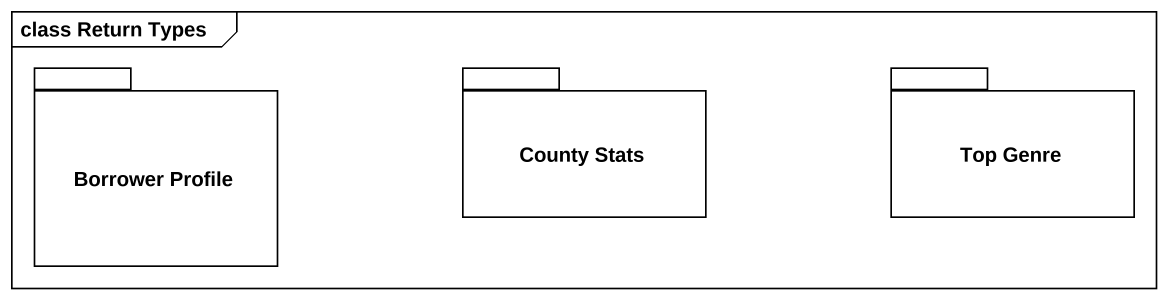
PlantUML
@startuml
mainframe class Return Types
package "Borrower Profile" as Borrower_Profile {
}
package "County Stats" as County_Stats {
}
package "Top Genre" as Top_Genre {
}
@enduml
